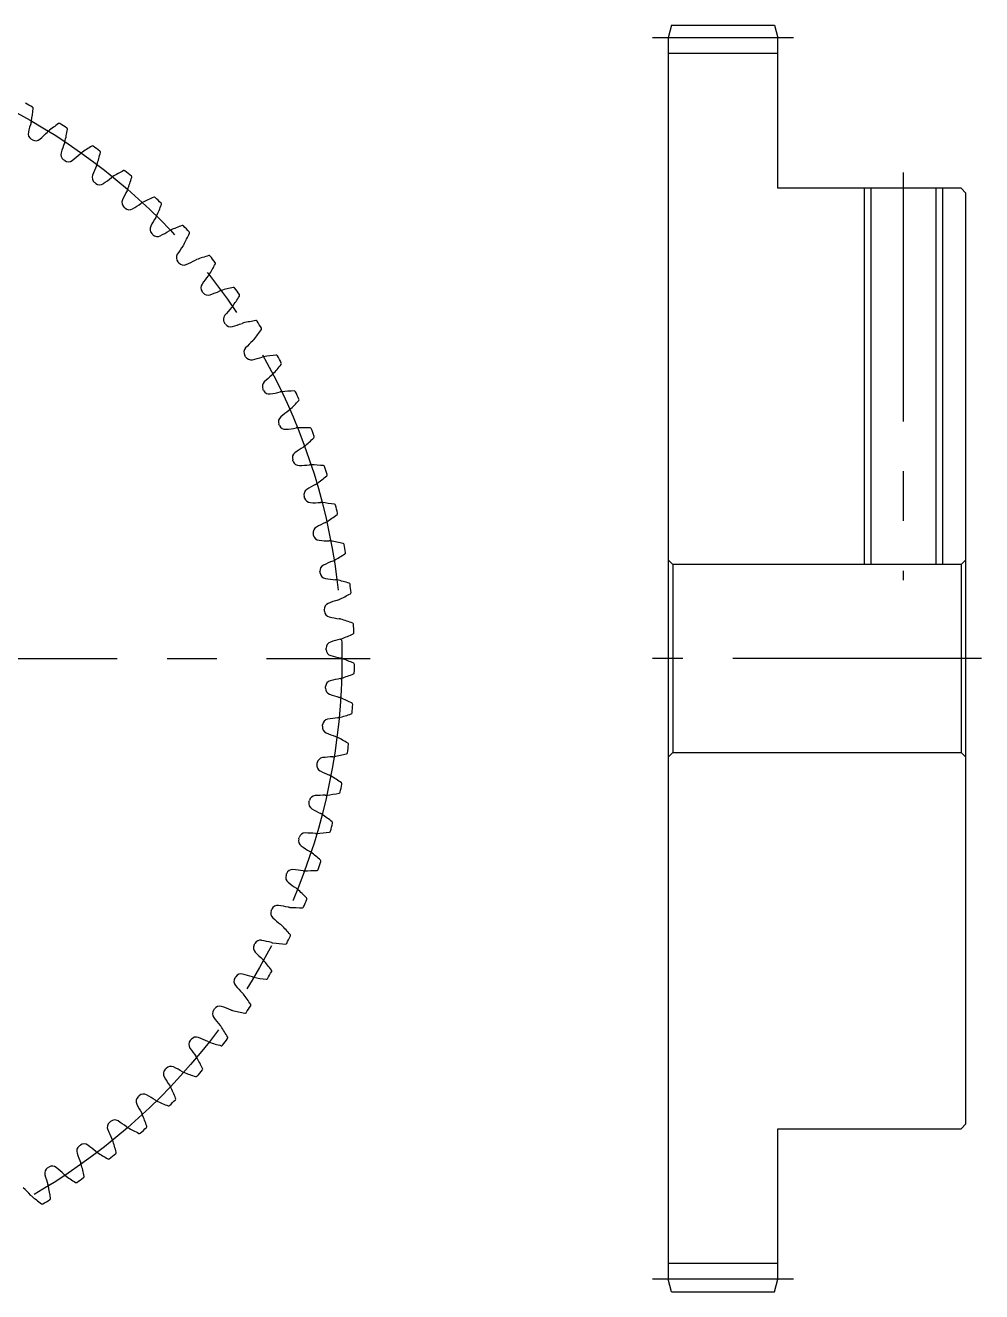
# Model space of a CAD drawing. Extents: x -1 to 121, y -8 to 92.
# Drawn here: x 59.8 to 120.8, y 10 to 90.8 of the extents above; entities that cross this region are included whole.
import ezdxf

# ---------------------------------------------------------------- set-up
doc = ezdxf.new("R2010")
doc.units = 0
doc.header["$LTSCALE"] = 0.5
doc.linetypes.add('CENTER', pattern=[50.8, 31.75, -6.35, 6.35, -6.35])
for name, color, linetype in [('MSM_CENTER', 1, 'CENTER'), ('MSM_CONTINUOUS', 7, 'CONTINUOUS'), ('MSM_NARROW', 5, 'CONTINUOUS')]:
    doc.layers.add(name, color=color, linetype=linetype)

msp = doc.modelspace()

# ---------------------------------------------------------------- linework, layer by layer
at = {"layer": 'MSM_CENTER'}
for p, q in [((108.8, 90), (99.8, 90)), ((115.8, 81.4), (115.8, 55.4)), ((-1, 50.4), (81.8, 50.4)), ((120.8, 50.4), (99.8, 50.4)), ((108.8, 10.8), (99.8, 10.8))]:
    msp.add_line(p, q, dxfattribs=at)
msp.add_circle((40.4, 50.4), 39.6, dxfattribs=at)
at = {"layer": 'MSM_CONTINUOUS'}
for p, q in [((101.014, 90.8), (100.8, 90)), ((101.014, 90.8), (107.586, 90.8)), ((107.586, 90.8), (107.8, 90)), ((100.8, 90), (100.8, 10.8)), ((107.8, 80.4), (107.8, 90)), ((107.8, 89), (100.8, 89)), ((119.5, 80.4), (107.8, 80.4)), ((113.733, 80.4), (113.733, 56.4)), ((117.867, 80.4), (117.867, 56.4)), ((119.8, 80.1), (119.5, 80.4)), ((119.8, 20.7), (119.8, 80.1)), ((100.8, 56.7), (101.1, 56.4)), ((119.5, 56.4), (119.8, 56.7)), ((101.1, 56.4), (101.1, 44.4)), ((119.5, 56.4), (101.1, 56.4)), ((119.5, 56.4), (119.5, 44.4)), ((101.1, 44.4), (100.8, 44.1)), ((101.1, 44.4), (119.5, 44.4)), ((119.8, 44.1), (119.5, 44.4)), ((107.8, 10.8), (107.8, 20.4)), ((107.8, 20.4), (119.5, 20.4)), ((119.5, 20.4), (119.8, 20.7)), ((107.8, 11.8), (100.8, 11.8)), ((101.014, 10), (100.8, 10.8)), ((107.586, 10), (107.8, 10.8)), ((101.014, 10), (107.586, 10))]:
    msp.add_line(p, q, dxfattribs=at)
for centre, radius, start, end in [((40.4, 50.4), 40.4, 60.53218, 61.286), ((48.013, 86.844), 12.375, 350, 353.74486), ((60.235, 85.504), 0.08, 353.74503, 60.53229), ((69.615, 81.614), 9.9, 162.38851, 166.15556), ((59.545, 84.81), 0.665, 342.38856, 350.00007), ((61.689, 83.527), 0.665, 128.18175, 135.79326), ((68.928, 74.322), 12.375, 124.43696, 128.18182), ((61.975, 84.462), 0.08, 57.64964, 124.43702), ((40.4, 50.4), 40.4, 56.89581, 57.64964), ((50.309, 86.287), 12.375, 346.36364, 350.10849), ((62.421, 84.175), 0.08, 350.10849, 56.89592), ((60.391, 83.887), 0.4, 166.15553, 239.16367), ((40.4, 50.4), 38.6, 59.01815, 59.16367), ((60.476, 83.836), 0.4, 239.01815, 312.02629), ((54.116, 90.893), 9.9, 312.02626, 315.7933), ((71.536, 79.698), 9.9, 158.75215, 162.5192), ((61.689, 83.527), 0.665, 338.75219, 346.3637), ((62.475, 82.551), 0.4, 162.51917, 235.5273), ((56.657, 89.941), 9.9, 308.38989, 312.15694), ((63.747, 82.11), 0.665, 124.54539, 132.1569), ((70.388, 72.464), 12.375, 120.8006, 124.54545), ((64.092, 83.025), 0.08, 54.01328, 120.80066), ((40.4, 50.4), 40.4, 53.25945, 54.01328), ((52.565, 85.587), 12.375, 342.72727, 346.47213), ((64.519, 82.711), 0.08, 346.47213, 53.25956), ((40.4, 50.4), 38.6, 55.38179, 55.5273), ((62.556, 82.495), 0.4, 235.38179, 308.38991), ((73.331, 77.664), 9.9, 155.11579, 158.88284), ((63.747, 82.11), 0.665, 335.11583, 342.72734), ((64.469, 81.087), 0.4, 158.8828, 231.89094), ((59.132, 88.831), 9.9, 304.75353, 308.52058), ((65.711, 80.565), 0.665, 120.90903, 128.52053), ((71.727, 70.518), 12.375, 117.16424, 120.90909), ((66.113, 81.457), 0.08, 50.37691, 117.1643), ((40.4, 50.4), 40.4, 49.62309, 50.37691), ((54.772, 84.744), 12.375, 339.09091, 342.83576), ((66.52, 81.116), 0.08, 342.83576, 49.62319), ((40.4, 50.4), 38.6, 51.74542, 51.89094), ((64.547, 81.025), 0.4, 231.74542, 304.75356), ((74.994, 75.521), 9.9, 151.47942, 155.24647), ((65.711, 80.565), 0.665, 331.47947, 339.09097), ((66.367, 79.498), 0.4, 155.24644, 228.25458), ((40.4, 50.4), 38.6, 48.10906, 48.25458), ((61.531, 87.565), 9.9, 301.11716, 304.88421), ((67.574, 78.899), 0.665, 117.27266, 124.88417), ((72.94, 68.49), 12.375, 113.52787, 117.27273), ((68.031, 79.763), 0.08, 46.74055, 113.52793), ((40.4, 50.4), 40.4, 45.98672, 46.74055), ((56.922, 83.763), 12.375, 335.45455, 339.1994), ((68.415, 79.397), 0.08, 339.1994, 45.98683), ((66.441, 79.432), 0.4, 228.10906, 301.11719), ((76.518, 73.276), 9.9, 147.84306, 151.61011), ((67.574, 78.899), 0.665, 327.8431, 335.45461), ((68.16, 77.793), 0.4, 151.61008, 224.61821), ((63.846, 86.15), 9.9, 297.4808, 301.24785), ((69.326, 77.118), 0.665, 113.63629, 121.24781), ((74.021, 66.39), 12.375, 109.89151, 113.63636), ((69.838, 77.952), 0.08, 43.10419, 109.89156), ((40.4, 50.4), 40.4, 42.35036, 43.10419), ((70.198, 77.562), 0.08, 335.56304, 42.35047), ((40.4, 50.4), 38.6, 44.4727, 44.61821), ((68.23, 77.722), 0.4, 224.4727, 297.48084), ((69.326, 77.118), 0.665, 324.20674, 331.81825), ((59.004, 82.648), 12.375, 331.81818, 335.56304), ((69.842, 75.977), 0.4, 147.97371, 220.98185), ((77.896, 70.939), 9.9, 144.2067, 147.97375), ((74.968, 64.226), 12.375, 106.25515, 110), ((71.526, 76.029), 0.08, 39.46831, 106.2552), ((40.4, 50.4), 40.4, 38.714, 39.46782), ((40.4, 50.4), 38.6, 40.83633, 40.98185), ((69.907, 75.902), 0.4, 220.83633, 293.84446), ((66.066, 84.591), 9.9, 293.84444, 297.61149), ((70.963, 75.23), 0.665, 109.99994, 117.61144), ((61.012, 81.404), 12.375, 328.18182, 331.92667), ((71.861, 75.617), 0.08, 331.92667, 38.7141), ((79.123, 68.52), 9.9, 140.57033, 144.33738), ((70.963, 75.23), 0.665, 320.57038, 328.18188), ((71.405, 74.058), 0.4, 144.33735, 217.34549), ((40.4, 50.4), 38.6, 37.19997, 37.34549), ((71.465, 73.979), 0.4, 217.19997, 290.20811), ((68.183, 82.895), 9.9, 290.20807, 293.97512), ((72.476, 73.241), 0.665, 106.36357, 113.97508), ((75.775, 62.005), 12.375, 102.61878, 106.36364), ((62.937, 80.034), 12.375, 324.54546, 328.29031), ((73.089, 74.003), 0.08, 35.83146, 102.61883), ((40.4, 50.4), 40.4, 35.07763, 35.83146), ((73.397, 73.571), 0.08, 328.29048, 35.07774), ((80.194, 66.027), 9.9, 136.93397, 140.70102), ((72.476, 73.241), 0.665, 316.93401, 324.54552), ((72.843, 72.044), 0.4, 140.70099, 213.70912), ((76.44, 59.738), 12.375, 98.98242, 102.72727), ((74.52, 71.883), 0.08, 32.1951, 98.98247), ((40.4, 50.4), 40.4, 31.44127, 32.1951), ((40.4, 50.4), 38.6, 33.56361, 33.70912), ((72.898, 71.962), 0.4, 213.56361, 286.57175), ((70.188, 81.067), 9.9, 286.57171, 290.33876), ((73.86, 71.161), 0.665, 102.72721, 110.33871), ((64.771, 78.545), 12.375, 320.90909, 324.65395), ((74.8, 71.432), 0.08, 324.65395, 31.44137), ((81.105, 63.472), 9.9, 133.29761, 137.06465), ((73.86, 71.161), 0.665, 313.29765, 320.90916), ((74.15, 69.943), 0.4, 137.06463, 210.07276), ((40.4, 50.4), 38.6, 29.92724, 30.07276), ((74.2, 69.857), 0.4, 209.92724, 282.93537), ((72.073, 79.116), 9.9, 282.93535, 286.70239), ((75.109, 68.997), 0.665, 99.09084, 106.70235), ((76.96, 57.434), 12.375, 95.34605, 99.09091), ((75.814, 69.675), 0.08, 28.55921, 95.3461), ((40.4, 50.4), 40.4, 27.80491, 28.55873), ((66.507, 76.942), 12.375, 317.27273, 321.01758), ((76.065, 69.208), 0.08, 321.01758, 27.80501), ((75.322, 67.763), 0.4, 133.42826, 206.43639), ((81.852, 60.864), 9.9, 129.66124, 133.42829), ((75.109, 68.997), 0.665, 309.66129, 317.27279), ((40.4, 50.4), 38.6, 26.29088, 26.43639), ((75.366, 67.674), 0.4, 206.29088, 279.29902), ((73.831, 77.049), 9.9, 279.29898, 283.06603), ((76.219, 66.758), 0.665, 95.45448, 103.06599), ((77.332, 55.101), 12.375, 91.70969, 95.45454), ((76.965, 67.39), 0.08, 24.92285, 91.70974), ((40.4, 50.4), 40.4, 24.16854, 24.92237), ((76.219, 66.758), 0.665, 306.02492, 313.63643), ((68.138, 75.233), 12.375, 313.63636, 317.38122), ((77.186, 66.908), 0.08, 317.38122, 24.16864), ((76.353, 65.513), 0.4, 129.7919, 202.80003), ((82.433, 58.214), 9.9, 126.02488, 129.79193), ((40.4, 50.4), 38.6, 22.65451, 22.80003), ((76.391, 65.422), 0.4, 202.65451, 275.66264), ((75.454, 74.875), 9.9, 275.66262, 279.42967), ((77.184, 64.453), 0.665, 91.81812, 99.42962), ((77.556, 52.749), 12.375, 88.07333, 91.81818), ((77.969, 65.037), 0.08, 21.28649, 88.07338), ((40.4, 50.4), 40.4, 20.53218, 21.28601), ((82.844, 55.532), 9.9, 122.38851, 126.15556), ((77.184, 64.453), 0.665, 302.38856, 310.00007), ((69.657, 73.424), 12.375, 310, 313.74486), ((78.159, 64.542), 0.08, 313.74486, 20.53228), ((77.239, 63.202), 0.4, 126.15553, 199.16367), ((40.4, 50.4), 38.6, 19.01815, 19.16367), ((77.271, 63.109), 0.4, 199.01815, 272.02628), ((76.935, 72.603), 9.9, 272.02625, 275.7933), ((78.002, 62.092), 0.665, 88.18175, 95.79326), ((77.63, 50.388), 12.375, 84.43696, 88.18182), ((78.822, 62.625), 0.08, 17.65012, 84.43701), ((40.4, 50.4), 40.4, 16.89581, 17.64964), ((83.084, 52.83), 9.9, 118.75215, 122.5192), ((78.002, 62.092), 0.665, 298.75219, 306.3637), ((71.059, 71.522), 12.375, 306.36364, 310.10849), ((78.98, 62.118), 0.08, 310.10849, 16.89591), ((77.977, 60.84), 0.4, 122.51917, 195.5273), ((40.4, 50.4), 38.6, 15.38179, 15.5273), ((78.003, 60.745), 0.4, 195.38179, 268.38991), ((78.27, 70.241), 9.9, 268.38989, 272.15694), ((78.668, 59.684), 0.665, 84.54539, 92.1569), ((77.554, 48.026), 12.375, 80.8006, 84.54545), ((79.52, 60.163), 0.08, 14.01328, 80.80065), ((40.4, 50.4), 40.4, 13.25945, 14.01328), ((83.152, 50.118), 9.9, 115.11579, 118.88284), ((78.668, 59.684), 0.665, 295.11583, 302.72734), ((72.337, 69.535), 12.375, 302.72727, 306.47213), ((79.645, 59.648), 0.08, 306.47213, 13.25955), ((78.563, 58.436), 0.4, 118.8828, 191.89094), ((40.4, 50.4), 38.6, 11.74542, 11.89094), ((78.583, 58.339), 0.4, 191.74542, 264.75355), ((79.452, 67.799), 9.9, 264.75353, 268.52058), ((79.179, 57.238), 0.665, 80.90903, 88.52053), ((77.329, 45.675), 12.375, 77.16424, 80.90909), ((80.061, 57.663), 0.08, 10.37691, 77.16428), ((40.4, 50.4), 40.4, 9.62309, 10.37691), ((83.048, 47.407), 9.9, 111.47942, 115.24647), ((79.179, 57.238), 0.665, 291.47947, 299.09097), ((73.486, 67.471), 12.375, 299.09091, 302.83576), ((80.153, 57.14), 0.08, 302.83576, 9.62319), ((78.996, 55.999), 0.4, 115.24644, 188.25458), ((40.4, 50.4), 38.6, 8.10906, 8.25458), ((79.01, 55.901), 0.4, 188.10906, 261.11719), ((80.477, 65.287), 9.9, 261.11716, 264.88421), ((79.535, 54.765), 0.665, 77.27266, 84.88417), ((76.955, 43.342), 12.375, 73.52787, 77.27273), ((80.441, 55.133), 0.08, 6.74103, 73.52792), ((40.4, 50.4), 40.4, 5.98672, 6.74055), ((79.535, 54.765), 0.665, 287.8431, 295.45461), ((74.502, 65.338), 12.375, 295.45455, 299.1994), ((80.5, 54.605), 0.08, 299.1994, 5.98682), ((79.273, 53.54), 0.4, 111.61014, 184.61821), ((40.4, 50.4), 38.6, 4.4727, 4.61821), ((79.281, 53.441), 0.4, 184.4727, 257.48082), ((82.772, 44.708), 9.9, 107.84306, 111.61011), ((81.341, 62.715), 9.9, 257.4808, 261.24785), ((79.733, 52.274), 0.665, 73.6363, 81.24781), ((76.434, 41.038), 12.375, 69.89151, 73.63636), ((80.661, 52.583), 0.08, 3.10419, 69.89156), ((40.4, 50.4), 40.4, 2.35036, 3.10419), ((75.381, 63.145), 12.375, 291.81818, 295.56304), ((80.686, 52.054), 0.08, 295.56304, 2.35046), ((79.394, 51.068), 0.4, 107.97378, 180.98185), ((40.4, 50.4), 38.6, 0.83633, 0.98185), ((79.396, 50.969), 0.4, 180.83633, 253.84446), ((82.326, 42.032), 9.9, 104.2067, 107.97375), ((79.733, 52.274), 0.665, 284.20674, 291.81825), ((82.039, 60.094), 9.9, 253.84444, 257.61149), ((79.773, 49.775), 0.665, 69.99993, 77.61144), ((75.768, 38.771), 12.375, 66.25515, 70), ((80.718, 50.026), 0.08, 359.46782, 66.25519), ((76.119, 60.901), 12.375, 288.18182, 291.92667), ((80.71, 49.495), 0.08, 291.92667, 358.71409), ((40.4, 50.4), 40.4, 358.714, 359.46782), ((79.353, 48.495), 0.4, 177.19997, 250.20811), ((40.4, 50.4), 38.6, 357.19997, 357.34549), ((79.358, 48.594), 0.4, 104.33741, 177.34549), ((81.711, 39.39), 9.9, 100.57033, 104.33738), ((79.773, 49.775), 0.665, 280.57038, 288.18188), ((82.57, 57.434), 9.9, 250.20807, 253.97512), ((79.654, 47.279), 0.665, 66.36357, 73.97508), ((74.959, 36.552), 12.375, 62.61878, 66.36364), ((76.713, 58.614), 12.375, 284.54546, 288.29031), ((80.571, 46.94), 0.08, 288.29048, 355.07773), ((80.613, 47.469), 0.08, 355.83146, 62.61883), ((40.4, 50.4), 40.4, 355.07763, 355.83146), ((79.154, 46.028), 0.4, 173.56361, 246.57175), ((40.4, 50.4), 38.6, 353.56361, 353.70912), ((79.165, 46.127), 0.4, 100.70105, 173.70912), ((80.929, 36.792), 9.9, 96.93397, 100.70102), ((79.654, 47.279), 0.665, 276.93401, 284.54552), ((82.931, 54.745), 9.9, 246.57171, 250.33876), ((79.377, 44.796), 0.665, 62.72721, 70.33871), ((74.011, 34.388), 12.375, 58.98242, 62.72727), ((40.4, 50.4), 40.4, 351.44127, 352.1951), ((80.346, 44.925), 0.08, 352.1951, 58.98246), ((78.799, 43.579), 0.4, 169.92724, 242.93537), ((40.4, 50.4), 38.6, 349.92724, 350.07276), ((78.816, 43.676), 0.4, 97.06468, 170.07276), ((79.984, 34.249), 9.9, 93.29761, 97.06466), ((79.377, 44.796), 0.665, 273.29765, 280.90915), ((77.161, 56.295), 12.375, 280.90909, 284.65395), ((80.271, 44.399), 0.08, 284.65412, 351.44136), ((83.121, 52.039), 9.9, 242.93535, 246.70239), ((78.943, 42.335), 0.665, 59.09084, 66.70235), ((72.928, 32.288), 12.375, 55.34605, 59.09091), ((40.4, 50.4), 40.4, 347.80491, 348.55873), ((79.919, 42.402), 0.08, 348.55921, 55.3461), ((78.289, 41.157), 0.4, 166.29088, 239.29901), ((40.4, 50.4), 38.6, 346.29088, 346.43639), ((78.312, 41.254), 0.4, 93.42832, 166.43639), ((78.88, 31.771), 9.9, 89.66124, 93.42829), ((78.943, 42.335), 0.665, 269.66129, 277.27279), ((77.46, 53.951), 12.375, 277.27273, 281.01758), ((79.81, 41.883), 0.08, 281.01758, 347.805), ((83.139, 49.326), 9.9, 239.29898, 243.06603), ((78.354, 39.907), 0.665, 55.45448, 63.06599), ((71.713, 30.262), 12.375, 51.70969, 55.45454), ((40.4, 50.4), 40.4, 344.16854, 344.92237), ((79.332, 39.912), 0.08, 344.92237, 51.70974), ((77.626, 38.773), 0.4, 162.65451, 235.66264), ((40.4, 50.4), 38.6, 342.65451, 342.80003), ((77.656, 38.867), 0.4, 89.79196, 162.80003), ((77.621, 29.367), 9.9, 86.02488, 89.79193), ((78.354, 39.907), 0.665, 266.02492, 273.63643), ((77.611, 51.593), 12.375, 273.63636, 277.38122), ((79.191, 39.4), 0.08, 277.38122, 344.16864), ((82.985, 46.617), 9.9, 235.66262, 239.42967), ((77.612, 37.521), 0.665, 51.81812, 59.42962), ((70.373, 28.316), 12.375, 48.07333, 51.81818), ((40.4, 50.4), 40.4, 340.53218, 341.286), ((78.588, 37.464), 0.08, 341.286, 48.07337), ((76.814, 36.435), 0.4, 159.01815, 232.02628), ((40.4, 50.4), 38.6, 339.01815, 339.16367), ((76.849, 36.528), 0.4, 86.15559, 159.16367), ((76.212, 27.049), 9.9, 82.38851, 86.15557), ((77.612, 37.521), 0.665, 262.38856, 270.00006), ((77.612, 49.231), 12.375, 270, 273.74486), ((78.415, 36.962), 0.08, 273.74486, 340.53227), ((82.659, 43.924), 9.9, 232.02625, 235.7933), ((76.72, 35.187), 0.665, 48.18175, 55.79326), ((68.912, 26.46), 12.375, 44.43696, 48.18182), ((40.4, 50.4), 40.4, 336.89581, 337.64964), ((77.691, 35.068), 0.08, 337.64964, 44.43701), ((75.855, 34.154), 0.4, 155.38179, 228.38991), ((40.4, 50.4), 38.6, 335.38179, 335.5273), ((75.896, 34.244), 0.4, 82.51923, 155.5273), ((74.659, 24.825), 9.9, 78.75215, 82.5192), ((76.72, 35.187), 0.665, 258.75219, 266.3637), ((77.463, 46.873), 12.375, 266.36364, 270.10849), ((77.486, 34.578), 0.08, 270.10849, 336.89591), ((82.164, 41.257), 9.9, 228.38989, 232.15694), ((75.682, 32.914), 0.665, 44.54539, 52.1569), ((67.336, 24.699), 12.375, 40.8006, 44.54545), ((74.8, 32.025), 0.4, 78.88281, 151.89094), ((72.968, 22.703), 9.9, 75.11579, 78.88284), ((40.4, 50.4), 40.4, 333.25945, 334.01328), ((76.643, 32.733), 0.08, 334.01328, 40.80065), ((74.753, 31.938), 0.4, 151.74542, 224.75353), ((40.4, 50.4), 38.6, 331.74542, 331.89094), ((81.5, 38.626), 9.9, 224.75353, 228.52058), ((75.682, 32.914), 0.665, 255.11583, 262.72734), ((77.164, 44.53), 12.375, 262.72727, 266.47213), ((76.408, 32.258), 0.08, 266.47213, 333.25954), ((74.502, 30.711), 0.665, 40.90902, 48.52053), ((65.652, 23.043), 12.375, 37.16424, 40.90909), ((73.513, 29.796), 0.4, 148.10906, 221.11719), ((40.4, 50.4), 38.6, 328.10906, 328.25458), ((73.565, 29.88), 0.4, 75.24644, 148.25458), ((71.146, 20.694), 9.9, 71.47942, 75.24647), ((74.502, 30.711), 0.665, 251.47947, 259.09097), ((76.718, 42.21), 12.375, 259.09091, 262.83576), ((75.185, 30.011), 0.08, 262.83576, 329.62318), ((40.4, 50.4), 40.4, 329.62309, 330.37691), ((75.45, 30.47), 0.08, 330.37691, 37.16428), ((80.67, 36.043), 9.9, 221.11716, 224.88421), ((73.185, 28.588), 0.665, 37.27266, 44.88417), ((63.866, 21.496), 12.375, 33.52787, 37.27273), ((74.115, 28.287), 0.08, 326.74055, 33.52791), ((72.14, 27.737), 0.4, 144.4727, 217.48082), ((40.4, 50.4), 38.6, 324.4727, 324.61821), ((79.679, 33.518), 9.9, 217.4808, 221.24785), ((72.197, 27.818), 0.4, 71.61014, 144.61821), ((69.2, 18.803), 9.9, 67.84306, 71.61011), ((73.185, 28.588), 0.665, 247.8431, 255.45461), ((76.126, 39.923), 12.375, 255.45455, 259.1994), ((73.822, 27.846), 0.08, 259.1994, 325.98682), ((40.4, 50.4), 40.4, 325.98672, 326.74055), ((71.735, 26.553), 0.665, 33.63629, 41.24781), ((61.986, 20.066), 12.375, 29.89151, 33.63636), ((70.638, 25.77), 0.4, 140.83633, 213.84444), ((40.4, 50.4), 38.6, 320.83633, 320.98185), ((70.701, 25.847), 0.4, 67.97377, 140.98185), ((67.138, 17.04), 9.9, 64.2067, 67.97375), ((71.735, 26.553), 0.665, 244.20674, 251.81824), ((75.389, 37.678), 12.375, 251.81818, 255.56304), ((40.4, 50.4), 40.4, 322.35036, 323.10419), ((72.645, 26.193), 0.08, 323.10467, 29.89155), ((78.529, 31.061), 9.9, 213.84444, 217.61149), ((72.324, 25.771), 0.08, 255.56304, 322.35045), ((40.4, 50.4), 38.6, 317.19997, 317.34549), ((69.083, 23.975), 0.4, 64.33741, 137.34549), ((64.968, 15.412), 9.9, 60.57033, 64.33738), ((70.16, 24.613), 0.665, 29.99994, 37.61144), ((60.018, 18.758), 12.375, 26.25514, 30), ((69.015, 23.902), 0.4, 137.19997, 210.2081), ((77.225, 28.682), 9.9, 210.20807, 213.97512), ((70.16, 24.613), 0.665, 240.57038, 248.18188), ((74.512, 35.485), 12.375, 248.18182, 251.92667), ((70.697, 23.796), 0.08, 251.92667, 318.71409), ((40.4, 50.4), 40.4, 318.714, 319.46782), ((71.045, 24.197), 0.08, 319.46782, 26.25519), ((68.464, 22.778), 0.665, 26.36357, 33.97508), ((57.972, 17.578), 12.375, 22.61878, 26.36364), ((67.277, 22.14), 0.4, 133.56361, 206.57173), ((75.774, 26.39), 9.9, 206.57171, 210.33876), ((40.4, 50.4), 38.6, 313.56361, 313.70912), ((67.349, 22.209), 0.4, 60.70105, 133.70912), ((62.7, 13.924), 9.9, 56.93397, 60.70102), ((68.464, 22.778), 0.665, 236.93401, 244.54552), ((73.497, 33.351), 12.375, 244.54546, 248.29031), ((68.949, 21.928), 0.08, 248.29031, 315.07773), ((40.4, 50.4), 40.4, 315.07763, 315.83146), ((69.321, 22.306), 0.08, 315.83194, 22.61883), ((66.656, 21.053), 0.665, 22.72721, 30.33871), ((55.855, 16.529), 12.375, 18.98242, 22.72727), ((65.431, 20.492), 0.4, 129.92724, 202.93537), ((74.18, 24.195), 9.9, 202.93535, 206.70239), ((40.4, 50.4), 38.6, 309.92724, 310.07276), ((65.507, 20.556), 0.4, 57.06468, 130.07276), ((60.342, 12.583), 9.9, 53.29761, 57.06466), ((66.656, 21.053), 0.665, 233.29765, 240.90915), ((72.349, 31.286), 12.375, 240.90909, 244.65395), ((40.4, 50.4), 40.4, 311.44127, 312.1951), ((67.481, 20.528), 0.08, 312.19558, 18.98246), ((63.563, 19.024), 0.4, 53.42832, 126.43639), ((64.742, 19.447), 0.665, 19.09084, 26.70235), ((53.676, 15.617), 12.375, 15.34605, 19.09091), ((67.086, 20.175), 0.08, 244.65395, 311.44136), ((63.484, 18.965), 0.4, 126.29088, 199.29901), ((72.45, 22.105), 9.9, 199.29898, 203.06603), ((40.4, 50.4), 38.6, 306.29088, 306.43639), ((57.903, 11.394), 9.9, 49.66124, 53.42829), ((64.742, 19.447), 0.665, 229.66129, 237.27279), ((71.073, 29.298), 12.375, 237.27273, 241.01758), ((40.4, 50.4), 40.4, 307.80491, 308.55873), ((65.532, 18.871), 0.08, 308.55921, 15.3461), ((61.443, 17.564), 0.4, 122.65451, 195.66264), ((40.4, 50.4), 38.6, 302.65451, 302.80003), ((61.527, 17.618), 0.4, 49.79196, 122.80003), ((55.394, 10.363), 9.9, 46.02488, 49.79193), ((62.729, 17.966), 0.665, 15.45448, 23.06599), ((51.443, 14.845), 12.375, 11.70969, 15.45454), ((65.115, 18.543), 0.08, 241.01775, 307.805), ((70.591, 20.129), 9.9, 195.66262, 199.42967), ((62.729, 17.966), 0.665, 226.02492, 233.63642), ((69.672, 27.395), 12.375, 233.63636, 237.38122), ((63.045, 17.04), 0.08, 237.38122, 304.16863), ((40.4, 50.4), 40.4, 304.16854, 304.92237), ((63.482, 17.34), 0.08, 304.92285, 11.70974), ((52.824, 9.492), 9.9, 42.38851, 46.15557), ((60.627, 16.615), 0.665, 222.38856, 230.00006), ((60.627, 16.615), 0.665, 11.81812, 19.42962), ((49.165, 14.216), 12.375, 8.07333, 11.81818), ((68.154, 25.585), 12.375, 230, 233.74486), ((60.883, 15.671), 0.08, 233.74503, 300.53227), ((40.4, 50.4), 40.4, 300.53218, 301.28601), ((61.339, 15.943), 0.08, 301.28649, 8.07338)]:
    msp.add_arc(centre, radius, start, end, dxfattribs=at)
at = {"layer": 'MSM_NARROW'}
for p, q in [((113.3, 80.4), (113.3, 56.4)), ((118.3, 80.4), (118.3, 56.4))]:
    msp.add_line(p, q, dxfattribs=at)

doc.saveas('drawing.dxf')
